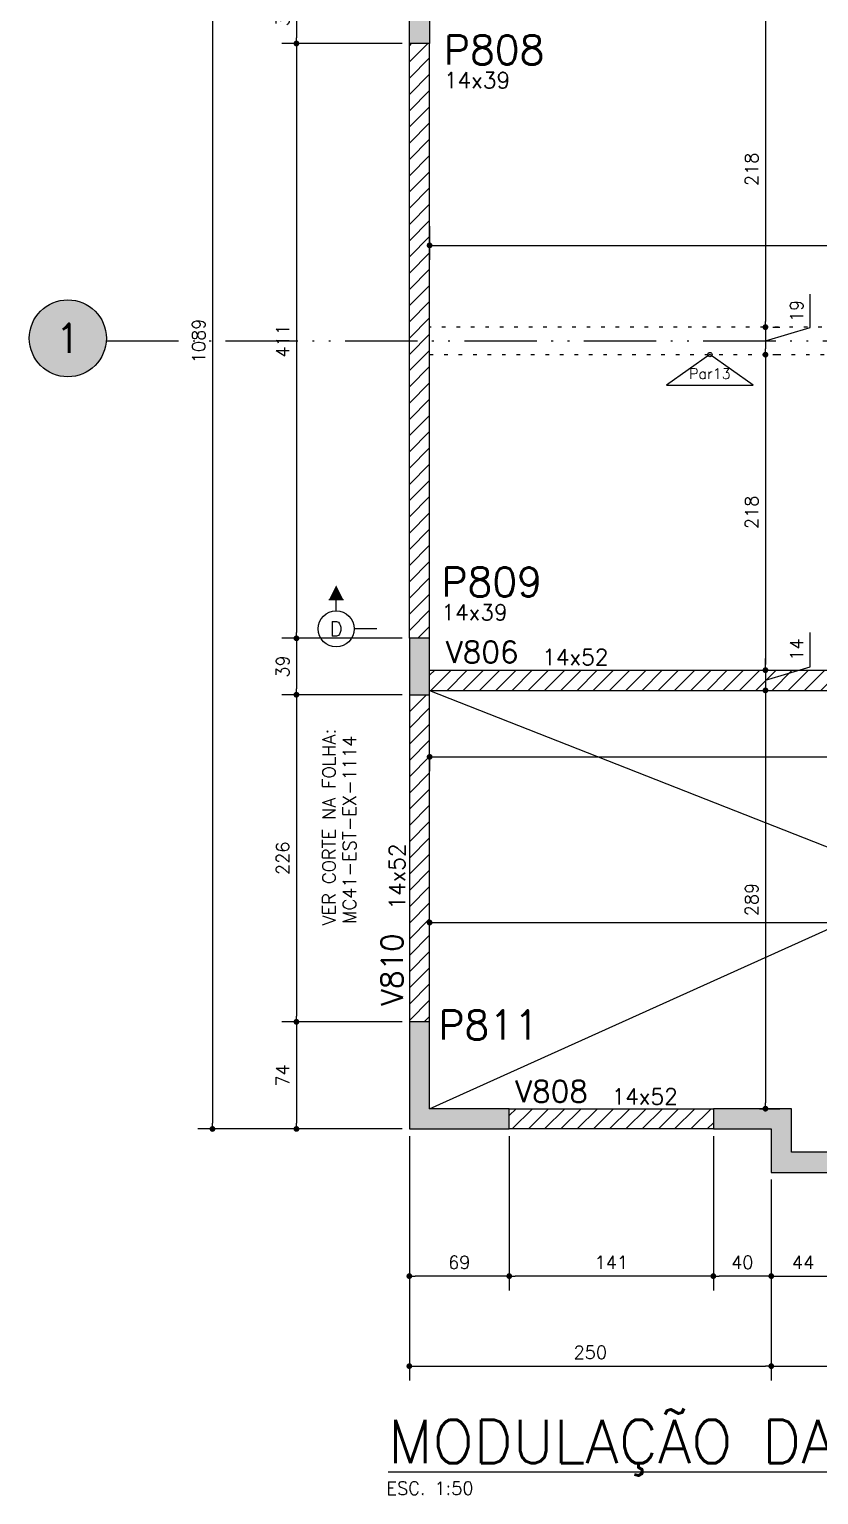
# Model space of a CAD drawing. Extents: x -14651 to 2572, y -4567 to 5191.
# Drawn here: x -63 to 482, y 3614 to 4626 of the extents above; entities that cross this region are included whole.
import ezdxf
from ezdxf.enums import TextEntityAlignment as Align

# ---------------------------------------------------------------- set-up
doc = ezdxf.new("R2010")
doc.units = 0
doc.header["$LTSCALE"] = 25
doc.linetypes.add('ESTILO_TQS_0002', pattern=[0.4, 0.1, -0.3])
doc.linetypes.add('ESTILO_TQS_0004', pattern=[3.3, 2, -0.4, 0.05, -0.4, 0.05, -0.4])
for name, color, linetype in [('247', 50, 'Continuous'), ('COTA', 1, 'Continuous'), ('EIXOS', 1, 'ESTILO_TQS_0004'), ('H2', 252, 'Continuous'), ('H4', 254, 'Continuous'), ('IND-EIXOS', 2, 'Continuous'), ('LINHA-FINA', 1, 'Continuous'), ('Linha_media', 4, 'Continuous'), ('P-D', 2, 'Continuous'), ('P-N', 5, 'Continuous'), ('P-S', 5, 'Continuous'), ('PENA_6', 6, 'Continuous'), ('PIL-N', 4, 'Continuous'), ('PORTA', 3, 'ESTILO_TQS_0002'), ('T1', 2, 'Continuous'), ('T4', 6, 'Continuous'), ('TEXT-EIXOS', 3, 'Continuous'), ('TEXTO', 3, 'Continuous'), ('VIG-D', 2, 'Continuous'), ('VIG-N', 4, 'Continuous'), ('VIGA', 3, 'Continuous')]:
    doc.layers.add(name, color=color, linetype=linetype)
doc.styles.add('COTA', font='romans.shx')
doc.styles.add('ROMANS', font='ROMANS')
doc.styles.get("Standard").update_dxf_attribs({"font": 'romans.shx'})
doc.styles.add('Texto1', font='romans.shx', dxfattribs={"height": 9})
doc.styles.add('Texto4', font='romans.shx', dxfattribs={"height": 30})
doc.dimstyles.new('forma', dxfattribs={"dimscale": 5, "dimtxt": 1.8, "dimasz": 0.8, "dimexe": 2, "dimexo": 1, "dimgap": 1, "dimtad": 1, "dimdec": 1, "dimzin": 9, "dimtxsty": 'COTA', "dimblk1": 'DOT', "dimblk2": 'DOT', "dimsah": 1, "dimcen": 0, "dimdle": 1, "dimclrd": 256, "dimclre": 256, "dimclrt": 2, "dimadec": 0, "dimazin": 0, "dimtfac": 1, "dimtdec": 0, "dimtmove": 0, "dimatfit": 3, "dimfxl": 1, "dimtolj": 1, "dimtzin": 0, "dimarcsym": 0})
pattern_1 = [(45, (-4000, 0), (-5.61266, 5.61266), [])]

# ---------------------------------------------------------------- blocks, each defined once
blk = doc.blocks.new('seção_esq')
at = {"layer": 'Linha_media'}
for p, q in [((1, 4), (-1, 4)), ((0, 2.5), (0, 4)), ((5.62, 0), (2.5, 0))]:
    blk.add_line(p, q, dxfattribs=at)
blk.add_circle((0, 0), 2.5, dxfattribs=at)
blk.add_solid([(1, 4), (0, 6), (-1, 4)], dxfattribs=at)
blk = doc.blocks.new('atrib_seção')
at = {"layer": 'Linha_media', "style": 'ROMANS'}
blk.add_attdef('X', text='', height=2, dxfattribs=at).set_placement((0, 0), align=Align.MIDDLE)
blk = doc.blocks.new('A$C84a07bde')
at = {"layer": 'H4'}
h = blk.add_hatch(color=256, dxfattribs=at)
edge = h.paths.add_edge_path()
edge.add_arc((273.2, -966.7), 26.6, 0, 360)
at = {"layer": 'EIXOS'}
blk.add_line((299.7, -968.5), (2840.4, -968.5), dxfattribs=at)
at = {"layer": 'IND-EIXOS'}
blk.add_circle((273.2, -966.7), 26.6, dxfattribs=at)
at = {"layer": 'TEXT-EIXOS'}
blk.add_text('1', height=20, dxfattribs=at).set_placement((273.2, -966.7), align=Align.MIDDLE_CENTER)
blk = doc.blocks.new('_IDNPAR_2')
at = {"color": 3}
blk.add_lwpolyline([(1, -0.7), (0, 0), (-1, -0.7)], close=True, dxfattribs=at)
blk.add_circle((0, 0), 0.05, dxfattribs=at)
at = {"layer": '247', "color": 2, "style": 'COTA', "flags": 8}
blk.add_attdef('ID', text='', height=0.24, dxfattribs=at).set_placement((0, -0.438), align=Align.MIDDLE_CENTER)
blk = doc.blocks.new('_Dot')
at = {"color": 0, "linetype": 'ByBlock', "lineweight": -2}
blk.add_line((-0.5, 0), (-1, 0), dxfattribs=at)
at = {"color": 0, "linetype": 'ByBlock', "const_width": 0.5}
blk.add_lwpolyline([(-0.25, 0, 1), (0.25, 0, 1)], format="xyb", close=True, dxfattribs=at)
blk = doc.blocks.new('*D82')
at = {"layer": 'COTA', "lineweight": -2, "transparency": 16777216}
for p, q in [((194.5, 4655.4), (111.5, 4655.4)), ((121.5, 4651.4), (121.5, 4620.4)), ((194.5, 4616.4), (111.5, 4616.4))]:
    blk.add_line(p, q, dxfattribs=at)
at = {"layer": 'Defpoints', "color": 0, "transparency": 16777216}
for p in [(199.5, 4655.4), (121.5, 4616.4), (199.5, 4616.4)]:
    blk.add_point(p, dxfattribs=at)
at = {"layer": 'COTA', "lineweight": -2, "transparency": 16777216, "xscale": 4, "yscale": 4, "zscale": 4}
for p, rotation in [((121.5, 4655.4), 90), ((121.5, 4616.4), 270)]:
    blk.add_blockref('_Dot', p, dxfattribs=dict(at, rotation=rotation))
at = {"layer": 'COTA', "color": 2, "transparency": 16777216, "insert": (112, 4635.9), "char_height": 9, "attachment_point": 5, "rotation": 90, "style": 'COTA'}
blk.add_mtext('\\A1;39 ', dxfattribs=at)
blk = doc.blocks.new('*D83')
at = {"layer": 'COTA', "lineweight": -2, "transparency": 16777216}
for p, q in [((194.5, 4616.4), (111.5, 4616.4)), ((121.5, 4612.4), (121.5, 4209.4)), ((194.5, 4205.4), (111.5, 4205.4))]:
    blk.add_line(p, q, dxfattribs=at)
at = {"layer": 'Defpoints', "color": 0, "transparency": 16777216}
for p in [(199.5, 4616.4), (121.5, 4205.4), (199.5, 4205.4)]:
    blk.add_point(p, dxfattribs=at)
at = {"layer": 'COTA', "lineweight": -2, "transparency": 16777216, "xscale": 4, "yscale": 4, "zscale": 4}
for p, rotation in [((121.5, 4616.4), 90), ((121.5, 4205.4), 270)]:
    blk.add_blockref('_Dot', p, dxfattribs=dict(at, rotation=rotation))
at = {"layer": 'COTA', "color": 2, "transparency": 16777216, "insert": (112, 4410.9), "char_height": 9, "attachment_point": 5, "rotation": 90, "style": 'COTA'}
blk.add_mtext('\\A1;411 ', dxfattribs=at)
blk = doc.blocks.new('*D84')
at = {"layer": 'COTA', "lineweight": -2, "transparency": 16777216}
for p, q in [((194.5, 4205.4), (111.5, 4205.4)), ((121.5, 4201.4), (121.5, 4170.4)), ((194.5, 4166.4), (111.5, 4166.4))]:
    blk.add_line(p, q, dxfattribs=at)
at = {"layer": 'Defpoints', "color": 0, "transparency": 16777216}
for p in [(199.5, 4205.4), (121.5, 4166.4), (199.5, 4166.4)]:
    blk.add_point(p, dxfattribs=at)
at = {"layer": 'COTA', "lineweight": -2, "transparency": 16777216, "xscale": 4, "yscale": 4, "zscale": 4}
for p, rotation in [((121.5, 4205.4), 90), ((121.5, 4166.4), 270)]:
    blk.add_blockref('_Dot', p, dxfattribs=dict(at, rotation=rotation))
at = {"layer": 'COTA', "color": 2, "transparency": 16777216, "insert": (112, 4185.9), "char_height": 9, "attachment_point": 5, "rotation": 90, "style": 'COTA'}
blk.add_mtext('\\A1;39 ', dxfattribs=at)
blk = doc.blocks.new('*D85')
at = {"layer": 'COTA', "lineweight": -2, "transparency": 16777216}
for p, q in [((194.5, 4166.4), (111.5, 4166.4)), ((121.5, 4162.4), (121.5, 3944.4)), ((194.5, 3940.4), (111.5, 3940.4))]:
    blk.add_line(p, q, dxfattribs=at)
at = {"layer": 'Defpoints', "color": 0, "transparency": 16777216}
for p in [(199.5, 4166.4), (121.5, 3940.4), (199.5, 3940.4)]:
    blk.add_point(p, dxfattribs=at)
at = {"layer": 'COTA', "lineweight": -2, "transparency": 16777216, "xscale": 4, "yscale": 4, "zscale": 4}
for p, rotation in [((121.5, 4166.4), 90), ((121.5, 3940.4), 270)]:
    blk.add_blockref('_Dot', p, dxfattribs=dict(at, rotation=rotation))
at = {"layer": 'COTA', "color": 2, "transparency": 16777216, "insert": (112, 4053.4), "char_height": 9, "attachment_point": 5, "rotation": 90, "style": 'COTA'}
blk.add_mtext('\\A1;226 ', dxfattribs=at)
blk = doc.blocks.new('*D86')
at = {"layer": 'COTA', "lineweight": -2, "transparency": 16777216}
for p, q in [((194.5, 3940.4), (111.5, 3940.4)), ((121.5, 3936.4), (121.5, 3870.4)), ((194.5, 3866.4), (111.5, 3866.4))]:
    blk.add_line(p, q, dxfattribs=at)
at = {"layer": 'Defpoints', "color": 0, "transparency": 16777216}
for p in [(199.5, 3940.4), (121.5, 3866.4), (199.5, 3866.4)]:
    blk.add_point(p, dxfattribs=at)
at = {"layer": 'COTA', "lineweight": -2, "transparency": 16777216, "xscale": 4, "yscale": 4, "zscale": 4}
for p, rotation in [((121.5, 3940.4), 90), ((121.5, 3866.4), 270)]:
    blk.add_blockref('_Dot', p, dxfattribs=dict(at, rotation=rotation))
at = {"layer": 'COTA', "color": 2, "transparency": 16777216, "insert": (112, 3903.4), "char_height": 9, "attachment_point": 5, "rotation": 90, "style": 'COTA'}
blk.add_mtext('\\A1;74 ', dxfattribs=at)
blk = doc.blocks.new('*D87')
at = {"layer": 'COTA', "lineweight": -2, "transparency": 16777216}
for p, q in [((449.5, 3831.4), (449.5, 3754.7)), ((493.5, 3831.4), (493.5, 3754.7)), ((453.5, 3764.7), (489.5, 3764.7))]:
    blk.add_line(p, q, dxfattribs=at)
at = {"layer": 'Defpoints', "color": 0, "transparency": 16777216}
for p in [(449.5, 3836.4), (493.5, 3836.4), (493.5, 3764.7)]:
    blk.add_point(p, dxfattribs=at)
at = {"layer": 'COTA', "lineweight": -2, "transparency": 16777216, "xscale": 4, "yscale": 4, "zscale": 4, "rotation": 180}
blk.add_blockref('_Dot', (449.5, 3764.7), dxfattribs=at)
at = {"layer": 'COTA', "lineweight": -2, "transparency": 16777216, "xscale": 4, "yscale": 4, "zscale": 4}
blk.add_blockref('_Dot', (493.5, 3764.7), dxfattribs=at)
at = {"layer": 'COTA', "color": 2, "transparency": 16777216, "insert": (471.5, 3774.2), "char_height": 9, "attachment_point": 5, "style": 'COTA'}
blk.add_mtext('\\A1;44 ', dxfattribs=at)
blk = doc.blocks.new('*D97')
at = {"layer": 'COTA', "lineweight": -2, "transparency": 16777216}
for p, q in [((409.5, 3861.4), (409.5, 3754.7)), ((449.5, 3831.4), (449.5, 3754.7)), ((445.5, 3764.7), (413.5, 3764.7))]:
    blk.add_line(p, q, dxfattribs=at)
at = {"layer": 'Defpoints', "color": 0, "transparency": 16777216}
for p in [(409.5, 3866.4), (449.5, 3836.4), (409.5, 3764.7)]:
    blk.add_point(p, dxfattribs=at)
at = {"layer": 'COTA', "lineweight": -2, "transparency": 16777216, "xscale": 4, "yscale": 4, "zscale": 4, "rotation": 180}
blk.add_blockref('_Dot', (409.5, 3764.7), dxfattribs=at)
at = {"layer": 'COTA', "lineweight": -2, "transparency": 16777216, "xscale": 4, "yscale": 4, "zscale": 4}
blk.add_blockref('_Dot', (449.5, 3764.7), dxfattribs=at)
at = {"layer": 'COTA', "color": 2, "transparency": 16777216, "insert": (429.5, 3774.2), "char_height": 9, "attachment_point": 5, "style": 'COTA'}
blk.add_mtext('\\A1;40 ', dxfattribs=at)
blk = doc.blocks.new('*D98')
at = {"layer": 'COTA', "lineweight": -2, "transparency": 16777216}
for p, q in [((268.5, 3861.4), (268.5, 3754.7)), ((409.5, 3861.4), (409.5, 3754.7)), ((405.5, 3764.7), (272.5, 3764.7))]:
    blk.add_line(p, q, dxfattribs=at)
at = {"layer": 'Defpoints', "color": 0, "transparency": 16777216}
for p in [(268.5, 3866.4), (409.5, 3866.4), (268.5, 3764.7)]:
    blk.add_point(p, dxfattribs=at)
at = {"layer": 'COTA', "lineweight": -2, "transparency": 16777216, "xscale": 4, "yscale": 4, "zscale": 4, "rotation": 180}
blk.add_blockref('_Dot', (268.5, 3764.7), dxfattribs=at)
at = {"layer": 'COTA', "lineweight": -2, "transparency": 16777216, "xscale": 4, "yscale": 4, "zscale": 4}
blk.add_blockref('_Dot', (409.5, 3764.7), dxfattribs=at)
at = {"layer": 'COTA', "color": 2, "transparency": 16777216, "insert": (339, 3774.2), "char_height": 9, "attachment_point": 5, "style": 'COTA'}
blk.add_mtext('\\A1;141 ', dxfattribs=at)
blk = doc.blocks.new('*D99')
at = {"layer": 'COTA', "lineweight": -2, "transparency": 16777216}
for p, q in [((199.5, 3861.4), (199.5, 3754.7)), ((268.5, 3861.4), (268.5, 3754.7)), ((264.5, 3764.7), (203.5, 3764.7))]:
    blk.add_line(p, q, dxfattribs=at)
at = {"layer": 'Defpoints', "color": 0, "transparency": 16777216}
for p in [(199.5, 3866.4), (268.5, 3866.4), (199.5, 3764.7)]:
    blk.add_point(p, dxfattribs=at)
at = {"layer": 'COTA', "lineweight": -2, "transparency": 16777216, "xscale": 4, "yscale": 4, "zscale": 4, "rotation": 180}
blk.add_blockref('_Dot', (199.5, 3764.7), dxfattribs=at)
at = {"layer": 'COTA', "lineweight": -2, "transparency": 16777216, "xscale": 4, "yscale": 4, "zscale": 4}
blk.add_blockref('_Dot', (268.5, 3764.7), dxfattribs=at)
at = {"layer": 'COTA', "color": 2, "transparency": 16777216, "insert": (234, 3774.2), "char_height": 9, "attachment_point": 5, "style": 'COTA'}
blk.add_mtext('\\A1;69 ', dxfattribs=at)
blk = doc.blocks.new('*D102')
at = {"layer": 'COTA', "lineweight": -2, "transparency": 16777216}
for p, q in [((194.5, 4955.4), (53.5, 4955.4)), ((63.5, 4951.4), (63.5, 3870.4)), ((194.5, 3866.4), (53.5, 3866.4))]:
    blk.add_line(p, q, dxfattribs=at)
at = {"layer": 'Defpoints', "color": 0, "transparency": 16777216}
for p in [(199.5, 4955.4), (63.5, 3866.4), (199.5, 3866.4)]:
    blk.add_point(p, dxfattribs=at)
at = {"layer": 'COTA', "lineweight": -2, "transparency": 16777216, "xscale": 4, "yscale": 4, "zscale": 4}
for p, rotation in [((63.5, 4955.4), 90), ((63.5, 3866.4), 270)]:
    blk.add_blockref('_Dot', p, dxfattribs=dict(at, rotation=rotation))
at = {"layer": 'COTA', "color": 2, "transparency": 16777216, "insert": (54, 4410.9), "char_height": 9, "attachment_point": 5, "rotation": 90, "style": 'COTA'}
blk.add_mtext('\\A1;1089 ', dxfattribs=at)
blk = doc.blocks.new('*D103')
at = {"layer": 'COTA', "lineweight": -2, "transparency": 16777216}
for p, q in [((449.5, 3831.4), (449.5, 3692.5)), ((2473.5, 3831.4), (2473.5, 3692.5)), ((453.5, 3702.5), (2469.5, 3702.5))]:
    blk.add_line(p, q, dxfattribs=at)
at = {"layer": 'Defpoints', "color": 0, "transparency": 16777216}
for p in [(449.5, 3836.4), (2473.5, 3836.4), (2473.5, 3702.5)]:
    blk.add_point(p, dxfattribs=at)
at = {"layer": 'COTA', "lineweight": -2, "transparency": 16777216, "xscale": 4, "yscale": 4, "zscale": 4, "rotation": 180}
blk.add_blockref('_Dot', (449.5, 3702.5), dxfattribs=at)
at = {"layer": 'COTA', "lineweight": -2, "transparency": 16777216, "xscale": 4, "yscale": 4, "zscale": 4}
blk.add_blockref('_Dot', (2473.5, 3702.5), dxfattribs=at)
at = {"layer": 'COTA', "color": 2, "transparency": 16777216, "insert": (1461.5, 3712), "char_height": 9, "attachment_point": 5, "style": 'COTA'}
blk.add_mtext('\\A1;2024 ', dxfattribs=at)
blk = doc.blocks.new('*D104')
at = {"layer": 'COTA', "lineweight": -2, "transparency": 16777216}
for p, q in [((199.5, 3861.4), (199.5, 3692.5)), ((449.5, 3831.4), (449.5, 3692.5)), ((203.5, 3702.5), (445.5, 3702.5))]:
    blk.add_line(p, q, dxfattribs=at)
at = {"layer": 'Defpoints', "color": 0, "transparency": 16777216}
for p in [(199.5, 3866.4), (449.5, 3836.4), (449.5, 3702.5)]:
    blk.add_point(p, dxfattribs=at)
at = {"layer": 'COTA', "lineweight": -2, "transparency": 16777216, "xscale": 4, "yscale": 4, "zscale": 4, "rotation": 180}
blk.add_blockref('_Dot', (199.5, 3702.5), dxfattribs=at)
at = {"layer": 'COTA', "lineweight": -2, "transparency": 16777216, "xscale": 4, "yscale": 4, "zscale": 4}
blk.add_blockref('_Dot', (449.5, 3702.5), dxfattribs=at)
at = {"layer": 'COTA', "color": 2, "transparency": 16777216, "insert": (324.5, 3712), "char_height": 9, "attachment_point": 5, "style": 'COTA'}
blk.add_mtext('\\A1;250 ', dxfattribs=at)
blk = doc.blocks.new('*D117')
at = {"layer": 'COTA', "lineweight": -2, "transparency": 16777216}
for p, q in [((213.5, 4122.7), (213.5, 4113.5)), ((217.5, 4123.5), (850.5, 4123.5)), ((854.5, 4130.4), (854.5, 4113.5))]:
    blk.add_line(p, q, dxfattribs=at)
at = {"layer": 'Defpoints', "color": 0, "transparency": 16777216}
for p in [(854.5, 4135.4), (213.5, 4127.7), (854.5, 4123.5)]:
    blk.add_point(p, dxfattribs=at)
at = {"layer": 'COTA', "lineweight": -2, "transparency": 16777216, "xscale": 4, "yscale": 4, "zscale": 4, "rotation": 180}
blk.add_blockref('_Dot', (213.5, 4123.5), dxfattribs=at)
at = {"layer": 'COTA', "lineweight": -2, "transparency": 16777216, "xscale": 4, "yscale": 4, "zscale": 4}
blk.add_blockref('_Dot', (854.5, 4123.5), dxfattribs=at)
at = {"layer": 'COTA', "color": 2, "transparency": 16777216, "insert": (534, 4133), "char_height": 9, "attachment_point": 5, "style": 'COTA'}
blk.add_mtext('\\A1;641 ', dxfattribs=at)
blk = doc.blocks.new('*D119')
at = {"layer": 'COTA', "lineweight": -2, "transparency": 16777216}
for p, q in [((854.5, 4502.1), (854.5, 4466.9)), ((213.5, 4490.1), (213.5, 4466.9)), ((217.5, 4476.9), (850.5, 4476.9))]:
    blk.add_line(p, q, dxfattribs=at)
at = {"layer": 'Defpoints', "color": 0, "transparency": 16777216}
for p in [(854.5, 4507.1), (213.5, 4495.1), (854.5, 4476.9)]:
    blk.add_point(p, dxfattribs=at)
at = {"layer": 'COTA', "lineweight": -2, "transparency": 16777216, "xscale": 4, "yscale": 4, "zscale": 4, "rotation": 180}
blk.add_blockref('_Dot', (213.5, 4476.9), dxfattribs=at)
at = {"layer": 'COTA', "lineweight": -2, "transparency": 16777216, "xscale": 4, "yscale": 4, "zscale": 4}
blk.add_blockref('_Dot', (854.5, 4476.9), dxfattribs=at)
at = {"layer": 'COTA', "color": 2, "transparency": 16777216, "insert": (534, 4486.4), "char_height": 9, "attachment_point": 5, "style": 'COTA'}
blk.add_mtext('\\A1;641 ', dxfattribs=at)
blk = doc.blocks.new('*D122')
at = {"layer": 'COTA', "lineweight": -2, "transparency": 16777216}
for p, q in [((213.5, 3980.1), (213.5, 4019)), ((1024.5, 4003.8), (1024.5, 4019)), ((217.5, 4009), (1020.5, 4009))]:
    blk.add_line(p, q, dxfattribs=at)
at = {"layer": 'Defpoints', "color": 0, "transparency": 16777216}
for p in [(1024.5, 4009), (1024.5, 3998.8), (213.5, 3975.1)]:
    blk.add_point(p, dxfattribs=at)
at = {"layer": 'COTA', "lineweight": -2, "transparency": 16777216, "xscale": 4, "yscale": 4, "zscale": 4, "rotation": 180}
blk.add_blockref('_Dot', (213.5, 4009), dxfattribs=at)
at = {"layer": 'COTA', "lineweight": -2, "transparency": 16777216, "xscale": 4, "yscale": 4, "zscale": 4}
blk.add_blockref('_Dot', (1024.5, 4009), dxfattribs=at)
at = {"layer": 'COTA', "color": 2, "transparency": 16777216, "insert": (619, 4018.5), "char_height": 9, "attachment_point": 5, "style": 'COTA'}
blk.add_mtext('\\A1;811 ', dxfattribs=at)
blk = doc.blocks.new('*D135')
at = {"layer": 'COTA', "lineweight": -2, "transparency": 16777216}
for p, q in [((450.5, 4638.4), (455.5, 4638.4)), ((445.5, 4634.4), (445.5, 4424.4)), ((450.5, 4420.4), (455.5, 4420.4))]:
    blk.add_line(p, q, dxfattribs=at)
at = {"layer": 'Defpoints', "color": 0, "transparency": 16777216}
for p in [(445.5, 4638.4), (445.5, 4420.4), (445.5, 4420.4)]:
    blk.add_point(p, dxfattribs=at)
at = {"layer": 'COTA', "lineweight": -2, "transparency": 16777216, "xscale": 4, "yscale": 4, "zscale": 4}
for p, rotation in [((445.5, 4638.4), 90), ((445.5, 4420.4), 270)]:
    blk.add_blockref('_Dot', p, dxfattribs=dict(at, rotation=rotation))
at = {"layer": 'COTA', "color": 2, "transparency": 16777216, "insert": (436, 4529.4), "char_height": 9, "attachment_point": 5, "rotation": 90, "style": 'COTA'}
blk.add_mtext('\\A1;218 ', dxfattribs=at)
blk = doc.blocks.new('*D136')
at = {"layer": 'COTA', "lineweight": -2, "transparency": 16777216}
for p, q in [((476.5, 4420.2), (476.5, 4443.1)), ((445.5, 4410.9), (476.5, 4420.2)), ((445.5, 4416.4), (445.5, 4405.4)), ((450.5, 4420.4), (455.5, 4420.4)), ((450.5, 4401.4), (455.5, 4401.4))]:
    blk.add_line(p, q, dxfattribs=at)
at = {"layer": 'Defpoints', "color": 0, "transparency": 16777216}
for p in [(445.5, 4420.4), (445.5, 4401.4), (445.5, 4401.4)]:
    blk.add_point(p, dxfattribs=at)
at = {"layer": 'COTA', "lineweight": -2, "transparency": 16777216, "xscale": 4, "yscale": 4, "zscale": 4}
for p, rotation in [((445.5, 4420.4), 90), ((445.5, 4401.4), 270)]:
    blk.add_blockref('_Dot', p, dxfattribs=dict(at, rotation=rotation))
at = {"layer": 'COTA', "color": 2, "transparency": 16777216, "insert": (467, 4431.6), "char_height": 9, "attachment_point": 5, "rotation": 90, "style": 'COTA'}
blk.add_mtext('\\A1;19 ', dxfattribs=at)
blk = doc.blocks.new('*D137')
at = {"layer": 'COTA', "lineweight": -2, "transparency": 16777216}
for p, q in [((445.5, 4397.4), (445.5, 4187.4)), ((450.5, 4401.4), (455.5, 4401.4)), ((450.5, 4183.4), (455.5, 4183.4))]:
    blk.add_line(p, q, dxfattribs=at)
at = {"layer": 'Defpoints', "color": 0, "transparency": 16777216}
for p in [(445.5, 4401.4), (445.5, 4183.4), (445.5, 4183.4)]:
    blk.add_point(p, dxfattribs=at)
at = {"layer": 'COTA', "lineweight": -2, "transparency": 16777216, "xscale": 4, "yscale": 4, "zscale": 4}
for p, rotation in [((445.5, 4401.4), 90), ((445.5, 4183.4), 270)]:
    blk.add_blockref('_Dot', p, dxfattribs=dict(at, rotation=rotation))
at = {"layer": 'COTA', "color": 2, "transparency": 16777216, "insert": (436, 4292.4), "char_height": 9, "attachment_point": 5, "rotation": 90, "style": 'COTA'}
blk.add_mtext('\\A1;218 ', dxfattribs=at)
blk = doc.blocks.new('*D138')
at = {"layer": 'COTA', "lineweight": -2, "transparency": 16777216}
for p, q in [((476.5, 4185.7), (476.5, 4209.4)), ((445.5, 4187.4), (445.5, 4191.4)), ((445.5, 4176.4), (476.5, 4185.7)), ((445.5, 4183.4), (445.5, 4169.4)), ((445.5, 4183.4), (445.5, 4169.4)), ((450.5, 4183.4), (455.5, 4183.4)), ((445.5, 4165.4), (445.5, 4161.4)), ((450.5, 4169.4), (455.5, 4169.4))]:
    blk.add_line(p, q, dxfattribs=at)
at = {"layer": 'Defpoints', "color": 0, "transparency": 16777216}
for p in [(445.5, 4183.4), (445.5, 4169.4), (445.5, 4169.4)]:
    blk.add_point(p, dxfattribs=at)
at = {"layer": 'COTA', "lineweight": -2, "transparency": 16777216, "xscale": 4, "yscale": 4, "zscale": 4}
for p, rotation in [((445.5, 4183.4), 270), ((445.5, 4169.4), 90)]:
    blk.add_blockref('_Dot', p, dxfattribs=dict(at, rotation=rotation))
at = {"layer": 'COTA', "color": 2, "transparency": 16777216, "insert": (467, 4197.6), "char_height": 9, "attachment_point": 5, "rotation": 90, "style": 'COTA'}
blk.add_mtext('\\A1;14 ', dxfattribs=at)
blk = doc.blocks.new('*D139')
at = {"layer": 'COTA', "lineweight": -2, "transparency": 16777216}
for p, q in [((445.5, 4165.4), (445.5, 3884.4)), ((450.5, 4169.4), (455.5, 4169.4)), ((441.5, 3880.4), (455.5, 3880.4))]:
    blk.add_line(p, q, dxfattribs=at)
at = {"layer": 'Defpoints', "color": 0, "transparency": 16777216}
for p in [(445.5, 4169.4), (436.5, 3880.4), (445.5, 3880.4)]:
    blk.add_point(p, dxfattribs=at)
at = {"layer": 'COTA', "lineweight": -2, "transparency": 16777216, "xscale": 4, "yscale": 4, "zscale": 4}
for p, rotation in [((445.5, 4169.4), 90), ((445.5, 3880.4), 270)]:
    blk.add_blockref('_Dot', p, dxfattribs=dict(at, rotation=rotation))
at = {"layer": 'COTA', "color": 2, "transparency": 16777216, "insert": (436, 4024.9), "char_height": 9, "attachment_point": 5, "rotation": 90, "style": 'COTA'}
blk.add_mtext('\\A1;289 ', dxfattribs=at)

msp = doc.modelspace()

# ---------------------------------------------------------------- hatches: boundary and pattern name
at = {"layer": 'H2'}
for points in [[(199.52, 4616.4), (199.52, 4655.4), (213.52, 4655.4), (213.52, 4616.4)], [(199.52, 4205.4), (199.52, 4166.4), (213.52, 4166.4), (213.52, 4205.4)], [(199.52, 3866.4), (268.52, 3866.4), (268.52, 3880.4), (213.52, 3880.4), (213.52, 3940.4), (199.52, 3940.4)], [(409.52, 3866.4), (449.52, 3866.4), (449.52, 3836.4), (493.52, 3836.4), (493.52, 3850.4), (463.52, 3850.4), (463.52, 3880.4), (409.52, 3880.4)]]:
    msp.add_hatch(color=256, dxfattribs=at).paths.add_polyline_path(points)
h = msp.add_hatch(dxfattribs=at)
h.set_pattern_fill('ANSI31', color=256, scale=2.5, style=0)
h.set_pattern_definition(pattern_1)
h.paths.add_polyline_path([(213.52, 4616.4), (199.52, 4616.4), (199.52, 4205.4), (213.52, 4205.4)])
h = msp.add_hatch(dxfattribs=at)
h.set_pattern_fill('ANSI31', color=256, scale=2.5, style=0)
h.set_pattern_definition(pattern_1)
h.paths.add_polyline_path([(854.52, 4183.4), (213.52, 4183.4), (213.52, 4169.4), (854.52, 4169.4)])
h = msp.add_hatch(dxfattribs=at)
h.set_pattern_fill('ANSI31', color=256, scale=2.5, style=0)
h.set_pattern_definition(pattern_1)
h.paths.add_polyline_path([(213.52, 4166.4), (199.52, 4166.4), (199.52, 3940.4), (213.52, 3940.4)])
h = msp.add_hatch(dxfattribs=at)
h.set_pattern_fill('ANSI31', color=256, scale=2.5, style=0)
h.set_pattern_definition(pattern_1)
h.paths.add_polyline_path([(409.52, 3880.4), (268.52, 3880.4), (268.52, 3866.4), (409.52, 3866.4)])

# ---------------------------------------------------------------- linework, layer by layer
at = {"layer": 'LINHA-FINA'}
for points in [[(213.52, 3880.4), (854.52, 4169.4)], [(213.52, 4169.4), (1024.52, 3850.4)]]:
    msp.add_lwpolyline(points, dxfattribs=at)
at = {"layer": 'P-N'}
for points in [[(199.52, 4616.4), (199.52, 4655.4), (213.52, 4655.4), (213.52, 4616.4)], [(199.52, 4205.4), (199.52, 4166.4), (213.52, 4166.4), (213.52, 4205.4)]]:
    msp.add_lwpolyline(points, close=True, dxfattribs=at)
at = {"layer": 'P-S'}
for points in [[(199.52, 3866.4), (268.52, 3866.4), (268.52, 3880.4), (213.52, 3880.4), (213.52, 3940.4), (199.52, 3940.4), (199.52, 3866.4)], [(409.52, 3866.4), (449.52, 3866.4), (449.52, 3836.4), (493.52, 3836.4), (493.52, 3850.4), (463.52, 3850.4), (463.52, 3880.4), (409.52, 3880.4), (409.52, 3866.4)]]:
    msp.add_lwpolyline(points, dxfattribs=at)
at = {"layer": 'PORTA'}
for p, q in [((854.52, 4420.4), (213.52, 4420.4)), ((213.52, 4401.4), (854.52, 4401.4))]:
    msp.add_line(p, q, dxfattribs=at)
at = {"layer": 'VIGA'}
for points in [[(199.52, 4205.4), (199.52, 4616.4)], [(213.52, 4205.4), (213.52, 4616.4)], [(213.52, 4183.4), (854.52, 4183.4)], [(199.52, 4166.4), (199.52, 3940.4)], [(213.52, 4169.4), (854.52, 4169.4)], [(213.52, 3940.4), (213.52, 4166.4)], [(268.52, 3880.4), (409.52, 3880.4)], [(409.52, 3866.4), (268.52, 3866.4)]]:
    msp.add_lwpolyline(points, dxfattribs=at)

# ---------------------------------------------------------------- block references
at = {"layer": '247', "linetype": 'Continuous', "xscale": 30, "yscale": 30, "zscale": 30}
msp.add_blockref('_IDNPAR_2', (407.09, 4401.4), dxfattribs=at).add_auto_attribs({'ID': 'Par13'})
at = {"layer": 'COTA'}
msp.add_blockref('A$C84a07bde', (-309.62, 5379.39), dxfattribs=at)
at = {"layer": 'PENA_6', "xscale": 5, "yscale": 5, "zscale": 5}
msp.add_blockref('seção_esq', (148.96, 4211.92), dxfattribs=at)
msp.add_blockref('atrib_seção', (148.96, 4211.92), dxfattribs=at).add_auto_attribs({'X': 'D'})

# ---------------------------------------------------------------- texts
at = {"layer": 'P-D', "linetype": 'Continuous'}
for p in [(223.38, 4585.48, 0.02), (221.69, 4217.85, 0.02)]:
    msp.add_text('14x39', height=11, dxfattribs=at).set_placement(p)
at = {"layer": 'PIL-N', "linetype": 'Continuous'}
for s, p in [('P808', (223.38, 4601.98, 0.02)), ('P809', (221.69, 4234.35, 0.02)), ('P811', (219.58, 3928.24, 0.02))]:
    msp.add_text(s, height=20, dxfattribs=at).set_placement(p)
at = {"layer": 'T1', "style": 'Texto1'}
for s, p in [('VER CORTE NA FOLHA: ', (148.57, 4007.08)), ('MC41-EST-EX-1114', (162.65, 4008.11))]:
    msp.add_text(s, height=9, rotation=90, dxfattribs=at).set_placement(p)
at = {"layer": 'T4', "style": 'Texto4'}
msp.add_text('%%UMODULAÇÃO DA 1° FIADA DA COBERTURA', height=30, dxfattribs=at).set_placement((184.76, 3635.41))
at = {"layer": 'TEXTO', "color": 2, "style": 'Texto1'}
msp.add_text('ESC. 1:50', height=9, dxfattribs=at).set_placement((183.66, 3613.68))
at = {"layer": 'VIG-D', "linetype": 'Continuous'}
for p in [(291.29, 4186.92, -0.02), (339.2, 3883.33, -0.02)]:
    msp.add_text('14x52', height=11, dxfattribs=at).set_placement(p)
msp.add_text('14x52', height=11, rotation=90, dxfattribs=at).set_placement((196.54, 4017.92, -0.02))
at = {"layer": 'VIG-N', "linetype": 'Continuous'}
for s, p in [('V806', (224.81, 4188.4, -0.02)), ('V808', (272.72, 3884.81, -0.02))]:
    msp.add_text(s, height=15, dxfattribs=at).set_placement(p)
msp.add_text('V810', height=15, rotation=90, dxfattribs=at).set_placement((195.06, 3951.45, -0.02))

# ---------------------------------------------------------------- dimensions: what is measured, and where the dimension line sits
at = {"layer": 'COTA'}
for base, p1, p2, override, picture, middle in [((63.54, 3866.4), (199.52, 4955.4), (199.52, 3866.4), {"dimpost": ' '}, '*D102', (54.04, 4410.9)), ((121.48, 4616.4), (199.52, 4655.4), (199.52, 4616.4), {"dimpost": ' ', "dimtmove": 1}, '*D82', (111.98, 4635.9)), ((445.52, 4420.4), (445.52, 4638.4), (445.52, 4420.4), {"dimpost": ' ', "dimtmove": 1}, '*D135', (436.02, 4529.4)), ((121.48, 4205.4), (199.52, 4616.4), (199.52, 4205.4), {"dimpost": ' ', "dimtmove": 1}, '*D83', (111.98, 4410.9)), ((445.52, 4401.4), (445.52, 4420.4), (445.52, 4401.4), {"dimpost": ' ', "dimtmove": 1}, '*D136', (467.02, 4425.2)), ((445.52, 4183.4), (445.52, 4401.4), (445.52, 4183.4), {"dimpost": ' ', "dimtmove": 1}, '*D137', (436.02, 4292.4)), ((121.48, 4166.4), (199.52, 4205.4), (199.52, 4166.4), {"dimpost": ' ', "dimtmove": 1}, '*D84', (111.98, 4185.9)), ((445.52, 4169.4), (445.52, 4183.4), (445.52, 4169.4), {"dimpost": ' ', "dimtmove": 1}, '*D138', (467.02, 4190.7)), ((121.48, 3940.4), (199.52, 4166.4), (199.52, 3940.4), {"dimpost": ' ', "dimtmove": 1}, '*D85', (111.98, 4053.4)), ((445.52, 3880.4), (445.52, 4169.4), (436.52, 3880.4), {"dimpost": ' ', "dimtmove": 1}, '*D139', (436.02, 4024.9)), ((121.48, 3866.4), (199.52, 3940.4), (199.52, 3866.4), {"dimpost": ' ', "dimtmove": 1}, '*D86', (111.98, 3903.4))]:
    dim = msp.add_linear_dim(base=base, p1=p1, p2=p2, angle=90, dimstyle='forma', override=override, dxfattribs=at)
    dim.commit()
    dim.dimension.update_dxf_attribs({"geometry": picture, "text_midpoint": middle})
for base, p1, p2, override, picture, middle in [((854.52, 4476.94), (213.52, 4495.13), (854.52, 4507.05), {"dimpost": ' '}, '*D119', (534.02, 4486.44)), ((854.52, 4123.49), (213.52, 4127.7), (854.52, 4135.4), {"dimpost": ' '}, '*D117', (534.02, 4132.99)), ((1024.52, 4008.99), (213.52, 3975.12), (1024.52, 3998.83), {"dimpost": ' '}, '*D122', (619.02, 4018.49)), ((199.52, 3764.72), (268.52, 3866.4), (199.52, 3866.4), {"dimpost": ' ', "dimtmove": 1}, '*D99', (234.02, 3774.22)), ((449.52, 3702.48), (199.52, 3866.4), (449.52, 3836.4), {"dimpost": ' '}, '*D104', (324.52, 3711.98)), ((268.52, 3764.72), (409.52, 3866.4), (268.52, 3866.4), {"dimpost": ' ', "dimtmove": 1}, '*D98', (339.02, 3774.22)), ((409.52, 3764.72), (449.52, 3836.4), (409.52, 3866.4), {"dimpost": ' '}, '*D97', (429.52, 3774.22)), ((493.52, 3764.72), (449.52, 3836.4), (493.52, 3836.4), {"dimpost": ' '}, '*D87', (471.52, 3774.22)), ((2473.52, 3702.48), (449.52, 3836.4), (2473.52, 3836.4), {"dimpost": ' '}, '*D103', (1461.52, 3711.98))]:
    dim = msp.add_linear_dim(base=base, p1=p1, p2=p2, dimstyle='forma', override=override, dxfattribs=at)
    dim.commit()
    dim.dimension.update_dxf_attribs({"geometry": picture, "text_midpoint": middle})

doc.saveas('drawing.dxf')
